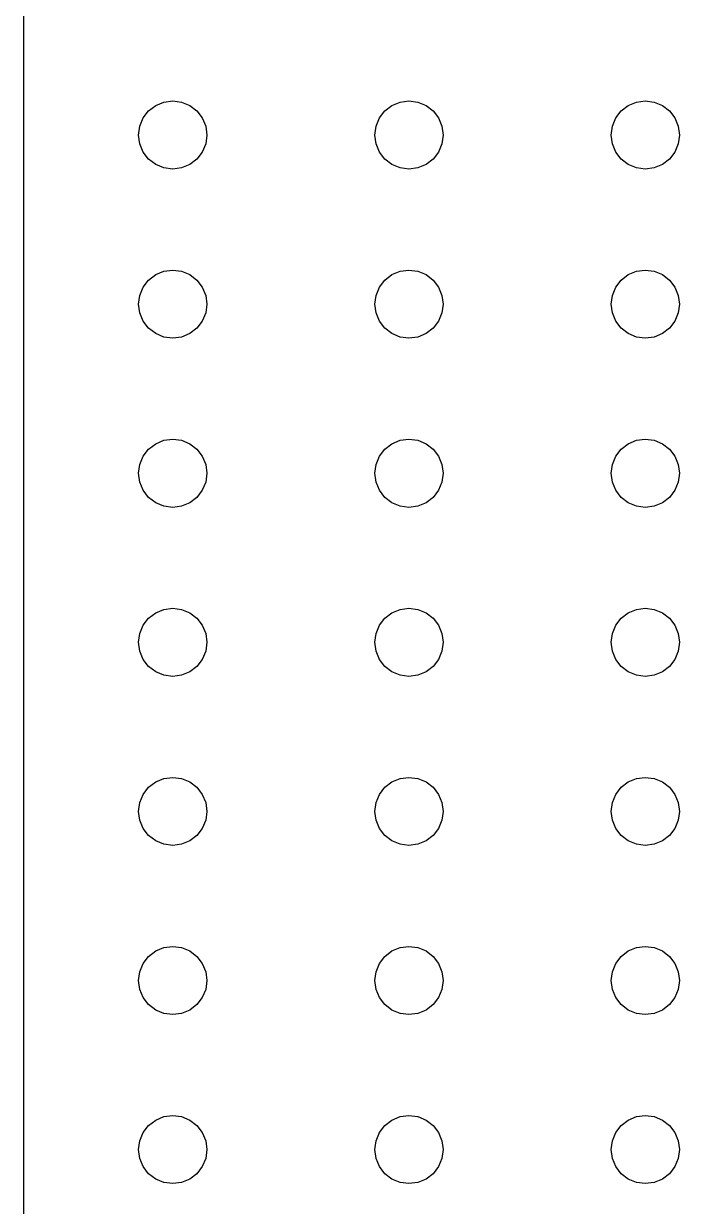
# Model space of a CAD drawing. Header units: millimetres. Extents: x 2562 to 7288, y 778 to 5635.
# Drawn here: x 5868.85 to 5874.62, y 1677.63 to 1688.04 of the extents above; entities that cross this region are included whole.
import ezdxf

# ---------------------------------------------------------------- set-up
doc = ezdxf.new("R2010")
doc.units = ezdxf.units.MM
doc.layers.add('0-gnl-gor3', color=252, linetype='Continuous')
doc.layers.add('2-tef-sabit', color=251, linetype='Continuous')

# ---------------------------------------------------------------- blocks, each defined once
blk = doc.blocks.new('ice well')
at = {"layer": '0-gnl-gor3'}
for p, q in [((62643.93, 6543.76), (62918.93, 6543.76)), ((62652.48, 6533.25), (62653.2, 6533.55)), ((62653.2, 6533.55), (62653.98, 6533.65)), ((62653.98, 6533.65), (62654.75, 6533.55)), ((62654.75, 6533.55), (62655.48, 6533.25)), ((62667.36, 6533.25), (62668.08, 6533.55)), ((62668.08, 6533.55), (62668.86, 6533.65)), ((62668.86, 6533.65), (62669.64, 6533.55)), ((62669.64, 6533.55), (62670.36, 6533.25)), ((62682.24, 6533.25), (62682.97, 6533.55)), ((62682.97, 6533.55), (62683.74, 6533.65)), ((62683.74, 6533.65), (62684.52, 6533.55)), ((62684.52, 6533.55), (62685.24, 6533.25)), ((62697.13, 6533.25), (62697.85, 6533.55)), ((62697.85, 6533.55), (62698.63, 6533.65)), ((62698.63, 6533.65), (62699.4, 6533.55)), ((62699.4, 6533.55), (62700.13, 6533.25)), ((62712.01, 6533.25), (62712.73, 6533.55)), ((62712.73, 6533.55), (62713.51, 6533.65)), ((62713.51, 6533.65), (62714.29, 6533.55)), ((62714.29, 6533.55), (62715.01, 6533.25)), ((62726.89, 6533.25), (62727.62, 6533.55)), ((62727.62, 6533.55), (62728.39, 6533.65)), ((62728.39, 6533.65), (62729.17, 6533.55)), ((62729.17, 6533.55), (62729.89, 6533.25)), ((62741.78, 6533.25), (62742.5, 6533.55)), ((62742.5, 6533.55), (62743.28, 6533.65)), ((62743.28, 6533.65), (62744.05, 6533.55)), ((62744.05, 6533.55), (62744.78, 6533.25)), ((62651.38, 6532.15), (62651.86, 6532.77)), ((62651.86, 6532.77), (62652.48, 6533.25)), ((62655.48, 6533.25), (62656.1, 6532.77)), ((62656.1, 6532.77), (62656.58, 6532.15)), ((62666.26, 6532.15), (62666.74, 6532.77)), ((62666.74, 6532.77), (62667.36, 6533.25)), ((62670.36, 6533.25), (62670.98, 6532.77)), ((62670.98, 6532.77), (62671.46, 6532.15)), ((62681.15, 6532.15), (62681.62, 6532.77)), ((62681.62, 6532.77), (62682.24, 6533.25)), ((62685.24, 6533.25), (62685.87, 6532.77)), ((62685.87, 6532.77), (62686.34, 6532.15)), ((62696.03, 6532.15), (62696.51, 6532.77)), ((62696.51, 6532.77), (62697.13, 6533.25)), ((62700.13, 6533.25), (62700.75, 6532.77)), ((62700.75, 6532.77), (62701.23, 6532.15)), ((62710.91, 6532.15), (62711.39, 6532.77)), ((62711.39, 6532.77), (62712.01, 6533.25)), ((62715.01, 6533.25), (62715.63, 6532.77)), ((62715.63, 6532.77), (62716.11, 6532.15)), ((62725.8, 6532.15), (62726.27, 6532.77)), ((62726.27, 6532.77), (62726.89, 6533.25)), ((62729.89, 6533.25), (62730.52, 6532.77)), ((62730.52, 6532.77), (62730.99, 6532.15)), ((62740.68, 6532.15), (62741.16, 6532.77)), ((62741.16, 6532.77), (62741.78, 6533.25)), ((62744.78, 6533.25), (62745.4, 6532.77)), ((62745.4, 6532.77), (62745.88, 6532.15)), ((62650.98, 6530.65), (62651.08, 6531.43)), ((62651.08, 6531.43), (62651.38, 6532.15)), ((62656.58, 6532.15), (62656.88, 6531.43)), ((62656.88, 6531.43), (62656.98, 6530.65)), ((62665.86, 6530.65), (62665.96, 6531.43)), ((62665.96, 6531.43), (62666.26, 6532.15)), ((62671.46, 6532.15), (62671.76, 6531.43)), ((62671.76, 6531.43), (62671.86, 6530.65)), ((62680.74, 6530.65), (62680.85, 6531.43)), ((62680.85, 6531.43), (62681.15, 6532.15)), ((62686.34, 6532.15), (62686.64, 6531.43)), ((62686.64, 6531.43), (62686.74, 6530.65)), ((62695.63, 6530.65), (62695.73, 6531.43)), ((62695.73, 6531.43), (62696.03, 6532.15)), ((62701.23, 6532.15), (62701.53, 6531.43)), ((62701.53, 6531.43), (62701.63, 6530.65)), ((62710.51, 6530.65), (62710.61, 6531.43)), ((62710.61, 6531.43), (62710.91, 6532.15)), ((62716.11, 6532.15), (62716.41, 6531.43)), ((62716.41, 6531.43), (62716.51, 6530.65)), ((62725.39, 6530.65), (62725.5, 6531.43)), ((62725.5, 6531.43), (62725.8, 6532.15)), ((62730.99, 6532.15), (62731.29, 6531.43)), ((62731.29, 6531.43), (62731.39, 6530.65)), ((62740.28, 6530.65), (62740.38, 6531.43)), ((62740.38, 6531.43), (62740.68, 6532.15)), ((62745.88, 6532.15), (62746.18, 6531.43)), ((62746.18, 6531.43), (62746.28, 6530.65)), ((62651.08, 6529.87), (62650.98, 6530.65)), ((62656.98, 6530.65), (62656.88, 6529.87)), ((62665.96, 6529.87), (62665.86, 6530.65)), ((62671.86, 6530.65), (62671.76, 6529.87)), ((62680.85, 6529.87), (62680.74, 6530.65)), ((62686.74, 6530.65), (62686.64, 6529.87)), ((62695.73, 6529.87), (62695.63, 6530.65)), ((62701.63, 6530.65), (62701.53, 6529.87)), ((62710.61, 6529.87), (62710.51, 6530.65)), ((62716.51, 6530.65), (62716.41, 6529.87)), ((62725.5, 6529.87), (62725.39, 6530.65)), ((62731.39, 6530.65), (62731.29, 6529.87)), ((62740.38, 6529.87), (62740.28, 6530.65)), ((62746.28, 6530.65), (62746.18, 6529.87)), ((62651.38, 6529.15), (62651.08, 6529.87)), ((62656.88, 6529.87), (62656.58, 6529.15)), ((62666.26, 6529.15), (62665.96, 6529.87)), ((62671.76, 6529.87), (62671.46, 6529.15)), ((62681.15, 6529.15), (62680.85, 6529.87)), ((62686.64, 6529.87), (62686.34, 6529.15)), ((62696.03, 6529.15), (62695.73, 6529.87)), ((62701.53, 6529.87), (62701.23, 6529.15)), ((62710.91, 6529.15), (62710.61, 6529.87)), ((62716.41, 6529.87), (62716.11, 6529.15)), ((62725.8, 6529.15), (62725.5, 6529.87)), ((62731.29, 6529.87), (62730.99, 6529.15)), ((62740.68, 6529.15), (62740.38, 6529.87)), ((62746.18, 6529.87), (62745.88, 6529.15)), ((62651.86, 6528.53), (62651.38, 6529.15)), ((62652.48, 6528.05), (62651.86, 6528.53)), ((62656.1, 6528.53), (62655.48, 6528.05)), ((62656.58, 6529.15), (62656.1, 6528.53)), ((62666.74, 6528.53), (62666.26, 6529.15)), ((62667.36, 6528.05), (62666.74, 6528.53)), ((62670.98, 6528.53), (62670.36, 6528.05)), ((62671.46, 6529.15), (62670.98, 6528.53)), ((62681.62, 6528.53), (62681.15, 6529.15)), ((62682.24, 6528.05), (62681.62, 6528.53)), ((62685.87, 6528.53), (62685.24, 6528.05)), ((62686.34, 6529.15), (62685.87, 6528.53)), ((62696.51, 6528.53), (62696.03, 6529.15)), ((62697.13, 6528.05), (62696.51, 6528.53)), ((62700.75, 6528.53), (62700.13, 6528.05)), ((62701.23, 6529.15), (62700.75, 6528.53)), ((62711.39, 6528.53), (62710.91, 6529.15)), ((62712.01, 6528.05), (62711.39, 6528.53)), ((62715.63, 6528.53), (62715.01, 6528.05)), ((62716.11, 6529.15), (62715.63, 6528.53)), ((62726.27, 6528.53), (62725.8, 6529.15)), ((62726.89, 6528.05), (62726.27, 6528.53)), ((62730.52, 6528.53), (62729.89, 6528.05)), ((62730.99, 6529.15), (62730.52, 6528.53)), ((62741.16, 6528.53), (62740.68, 6529.15)), ((62741.78, 6528.05), (62741.16, 6528.53)), ((62745.4, 6528.53), (62744.78, 6528.05)), ((62745.88, 6529.15), (62745.4, 6528.53)), ((62653.2, 6527.75), (62652.48, 6528.05)), ((62653.98, 6527.65), (62653.2, 6527.75)), ((62654.75, 6527.75), (62653.98, 6527.65)), ((62655.48, 6528.05), (62654.75, 6527.75)), ((62668.08, 6527.75), (62667.36, 6528.05)), ((62668.86, 6527.65), (62668.08, 6527.75)), ((62669.64, 6527.75), (62668.86, 6527.65)), ((62670.36, 6528.05), (62669.64, 6527.75)), ((62682.97, 6527.75), (62682.24, 6528.05)), ((62683.74, 6527.65), (62682.97, 6527.75)), ((62684.52, 6527.75), (62683.74, 6527.65)), ((62685.24, 6528.05), (62684.52, 6527.75)), ((62697.85, 6527.75), (62697.13, 6528.05)), ((62698.63, 6527.65), (62697.85, 6527.75)), ((62699.4, 6527.75), (62698.63, 6527.65)), ((62700.13, 6528.05), (62699.4, 6527.75)), ((62712.73, 6527.75), (62712.01, 6528.05)), ((62713.51, 6527.65), (62712.73, 6527.75)), ((62714.29, 6527.75), (62713.51, 6527.65)), ((62715.01, 6528.05), (62714.29, 6527.75)), ((62727.62, 6527.75), (62726.89, 6528.05)), ((62728.39, 6527.65), (62727.62, 6527.75)), ((62729.17, 6527.75), (62728.39, 6527.65)), ((62729.89, 6528.05), (62729.17, 6527.75)), ((62742.5, 6527.75), (62741.78, 6528.05)), ((62743.28, 6527.65), (62742.5, 6527.75)), ((62744.05, 6527.75), (62743.28, 6527.65)), ((62744.78, 6528.05), (62744.05, 6527.75)), ((62652.48, 6512.46), (62653.2, 6512.76)), ((62653.2, 6512.76), (62653.98, 6512.87)), ((62653.98, 6512.87), (62654.75, 6512.76)), ((62654.75, 6512.76), (62655.48, 6512.46)), ((62667.36, 6512.46), (62668.08, 6512.76)), ((62668.08, 6512.76), (62668.86, 6512.87)), ((62668.86, 6512.87), (62669.64, 6512.76)), ((62669.64, 6512.76), (62670.36, 6512.46)), ((62682.24, 6512.46), (62682.97, 6512.76)), ((62682.97, 6512.76), (62683.74, 6512.87)), ((62683.74, 6512.87), (62684.52, 6512.76)), ((62684.52, 6512.76), (62685.24, 6512.46)), ((62697.13, 6512.46), (62697.85, 6512.76)), ((62697.85, 6512.76), (62698.63, 6512.87)), ((62698.63, 6512.87), (62699.4, 6512.76)), ((62699.4, 6512.76), (62700.13, 6512.46)), ((62712.01, 6512.46), (62712.73, 6512.76)), ((62712.73, 6512.76), (62713.51, 6512.87)), ((62713.51, 6512.87), (62714.29, 6512.76)), ((62714.29, 6512.76), (62715.01, 6512.46)), ((62726.89, 6512.46), (62727.62, 6512.76)), ((62727.62, 6512.76), (62728.39, 6512.87)), ((62728.39, 6512.87), (62729.17, 6512.76)), ((62729.17, 6512.76), (62729.89, 6512.46)), ((62741.78, 6512.46), (62742.5, 6512.76)), ((62742.5, 6512.76), (62743.28, 6512.87)), ((62743.28, 6512.87), (62744.05, 6512.76)), ((62744.05, 6512.76), (62744.78, 6512.46)), ((62651.38, 6511.37), (62651.86, 6511.99)), ((62651.86, 6511.99), (62652.48, 6512.46)), ((62655.48, 6512.46), (62656.1, 6511.99)), ((62656.1, 6511.99), (62656.58, 6511.37)), ((62666.26, 6511.37), (62666.74, 6511.99)), ((62666.74, 6511.99), (62667.36, 6512.46)), ((62670.36, 6512.46), (62670.98, 6511.99)), ((62670.98, 6511.99), (62671.46, 6511.37)), ((62681.15, 6511.37), (62681.62, 6511.99)), ((62681.62, 6511.99), (62682.24, 6512.46)), ((62685.24, 6512.46), (62685.87, 6511.99)), ((62685.87, 6511.99), (62686.34, 6511.37)), ((62696.03, 6511.37), (62696.51, 6511.99)), ((62696.51, 6511.99), (62697.13, 6512.46)), ((62700.13, 6512.46), (62700.75, 6511.99)), ((62700.75, 6511.99), (62701.23, 6511.37)), ((62710.91, 6511.37), (62711.39, 6511.99)), ((62711.39, 6511.99), (62712.01, 6512.46)), ((62715.01, 6512.46), (62715.63, 6511.99)), ((62715.63, 6511.99), (62716.11, 6511.37)), ((62725.8, 6511.37), (62726.27, 6511.99)), ((62726.27, 6511.99), (62726.89, 6512.46)), ((62729.89, 6512.46), (62730.52, 6511.99)), ((62730.52, 6511.99), (62730.99, 6511.37)), ((62740.68, 6511.37), (62741.16, 6511.99)), ((62741.16, 6511.99), (62741.78, 6512.46)), ((62744.78, 6512.46), (62745.4, 6511.99)), ((62745.4, 6511.99), (62745.88, 6511.37)), ((62650.98, 6509.87), (62651.08, 6510.64)), ((62651.08, 6510.64), (62651.38, 6511.37)), ((62656.58, 6511.37), (62656.88, 6510.64)), ((62656.88, 6510.64), (62656.98, 6509.87)), ((62665.86, 6509.87), (62665.96, 6510.64)), ((62665.96, 6510.64), (62666.26, 6511.37)), ((62671.46, 6511.37), (62671.76, 6510.64)), ((62671.76, 6510.64), (62671.86, 6509.87)), ((62680.74, 6509.87), (62680.85, 6510.64)), ((62680.85, 6510.64), (62681.15, 6511.37)), ((62686.34, 6511.37), (62686.64, 6510.64)), ((62686.64, 6510.64), (62686.74, 6509.87)), ((62695.63, 6509.87), (62695.73, 6510.64)), ((62695.73, 6510.64), (62696.03, 6511.37)), ((62701.23, 6511.37), (62701.53, 6510.64)), ((62701.53, 6510.64), (62701.63, 6509.87)), ((62710.51, 6509.87), (62710.61, 6510.64)), ((62710.61, 6510.64), (62710.91, 6511.37)), ((62716.11, 6511.37), (62716.41, 6510.64)), ((62716.41, 6510.64), (62716.51, 6509.87)), ((62725.39, 6509.87), (62725.5, 6510.64)), ((62725.5, 6510.64), (62725.8, 6511.37)), ((62730.99, 6511.37), (62731.29, 6510.64)), ((62731.29, 6510.64), (62731.39, 6509.87)), ((62740.28, 6509.87), (62740.38, 6510.64)), ((62740.38, 6510.64), (62740.68, 6511.37)), ((62745.88, 6511.37), (62746.18, 6510.64)), ((62746.18, 6510.64), (62746.28, 6509.87)), ((62651.08, 6509.09), (62650.98, 6509.87)), ((62656.98, 6509.87), (62656.88, 6509.09)), ((62665.96, 6509.09), (62665.86, 6509.87)), ((62671.86, 6509.87), (62671.76, 6509.09)), ((62680.85, 6509.09), (62680.74, 6509.87)), ((62686.74, 6509.87), (62686.64, 6509.09)), ((62695.73, 6509.09), (62695.63, 6509.87)), ((62701.63, 6509.87), (62701.53, 6509.09)), ((62710.61, 6509.09), (62710.51, 6509.87)), ((62716.51, 6509.87), (62716.41, 6509.09)), ((62725.5, 6509.09), (62725.39, 6509.87)), ((62731.39, 6509.87), (62731.29, 6509.09)), ((62740.38, 6509.09), (62740.28, 6509.87)), ((62746.28, 6509.87), (62746.18, 6509.09)), ((62651.38, 6508.37), (62651.08, 6509.09)), ((62651.86, 6507.74), (62651.38, 6508.37)), ((62656.58, 6508.37), (62656.1, 6507.74)), ((62656.88, 6509.09), (62656.58, 6508.37)), ((62666.26, 6508.37), (62665.96, 6509.09)), ((62666.74, 6507.74), (62666.26, 6508.37)), ((62671.46, 6508.37), (62670.98, 6507.74)), ((62671.76, 6509.09), (62671.46, 6508.37)), ((62681.15, 6508.37), (62680.85, 6509.09)), ((62681.62, 6507.74), (62681.15, 6508.37)), ((62686.34, 6508.37), (62685.87, 6507.74)), ((62686.64, 6509.09), (62686.34, 6508.37)), ((62696.03, 6508.37), (62695.73, 6509.09)), ((62696.51, 6507.74), (62696.03, 6508.37)), ((62701.23, 6508.37), (62700.75, 6507.74)), ((62701.53, 6509.09), (62701.23, 6508.37)), ((62710.91, 6508.37), (62710.61, 6509.09)), ((62711.39, 6507.74), (62710.91, 6508.37)), ((62716.11, 6508.37), (62715.63, 6507.74)), ((62716.41, 6509.09), (62716.11, 6508.37)), ((62725.8, 6508.37), (62725.5, 6509.09)), ((62726.27, 6507.74), (62725.8, 6508.37)), ((62730.99, 6508.37), (62730.52, 6507.74)), ((62731.29, 6509.09), (62730.99, 6508.37)), ((62740.68, 6508.37), (62740.38, 6509.09)), ((62741.16, 6507.74), (62740.68, 6508.37)), ((62745.88, 6508.37), (62745.4, 6507.74)), ((62746.18, 6509.09), (62745.88, 6508.37)), ((62652.48, 6507.27), (62651.86, 6507.74)), ((62656.1, 6507.74), (62655.48, 6507.27)), ((62667.36, 6507.27), (62666.74, 6507.74)), ((62670.98, 6507.74), (62670.36, 6507.27)), ((62682.24, 6507.27), (62681.62, 6507.74)), ((62685.87, 6507.74), (62685.24, 6507.27)), ((62697.13, 6507.27), (62696.51, 6507.74)), ((62700.75, 6507.74), (62700.13, 6507.27)), ((62712.01, 6507.27), (62711.39, 6507.74)), ((62715.63, 6507.74), (62715.01, 6507.27)), ((62726.89, 6507.27), (62726.27, 6507.74)), ((62730.52, 6507.74), (62729.89, 6507.27)), ((62741.78, 6507.27), (62741.16, 6507.74)), ((62745.4, 6507.74), (62744.78, 6507.27)), ((62653.2, 6506.97), (62652.48, 6507.27)), ((62653.98, 6506.87), (62653.2, 6506.97)), ((62654.75, 6506.97), (62653.98, 6506.87)), ((62655.48, 6507.27), (62654.75, 6506.97)), ((62668.08, 6506.97), (62667.36, 6507.27)), ((62668.86, 6506.87), (62668.08, 6506.97)), ((62669.64, 6506.97), (62668.86, 6506.87)), ((62670.36, 6507.27), (62669.64, 6506.97)), ((62682.97, 6506.97), (62682.24, 6507.27)), ((62683.74, 6506.87), (62682.97, 6506.97)), ((62684.52, 6506.97), (62683.74, 6506.87)), ((62685.24, 6507.27), (62684.52, 6506.97)), ((62697.85, 6506.97), (62697.13, 6507.27)), ((62698.63, 6506.87), (62697.85, 6506.97)), ((62699.4, 6506.97), (62698.63, 6506.87)), ((62700.13, 6507.27), (62699.4, 6506.97)), ((62712.73, 6506.97), (62712.01, 6507.27)), ((62713.51, 6506.87), (62712.73, 6506.97)), ((62714.29, 6506.97), (62713.51, 6506.87)), ((62715.01, 6507.27), (62714.29, 6506.97)), ((62727.62, 6506.97), (62726.89, 6507.27)), ((62728.39, 6506.87), (62727.62, 6506.97)), ((62729.17, 6506.97), (62728.39, 6506.87)), ((62729.89, 6507.27), (62729.17, 6506.97)), ((62742.5, 6506.97), (62741.78, 6507.27)), ((62743.28, 6506.87), (62742.5, 6506.97)), ((62744.05, 6506.97), (62743.28, 6506.87)), ((62744.78, 6507.27), (62744.05, 6506.97)), ((62652.48, 6491.68), (62653.2, 6491.98)), ((62653.2, 6491.98), (62653.98, 6492.08)), ((62653.98, 6492.08), (62654.75, 6491.98)), ((62654.75, 6491.98), (62655.48, 6491.68)), ((62667.36, 6491.68), (62668.08, 6491.98)), ((62668.08, 6491.98), (62668.86, 6492.08)), ((62668.86, 6492.08), (62669.64, 6491.98)), ((62669.64, 6491.98), (62670.36, 6491.68)), ((62682.24, 6491.68), (62682.97, 6491.98)), ((62682.97, 6491.98), (62683.74, 6492.08)), ((62683.74, 6492.08), (62684.52, 6491.98)), ((62684.52, 6491.98), (62685.24, 6491.68)), ((62697.13, 6491.68), (62697.85, 6491.98)), ((62697.85, 6491.98), (62698.63, 6492.08)), ((62698.63, 6492.08), (62699.4, 6491.98)), ((62699.4, 6491.98), (62700.13, 6491.68)), ((62712.01, 6491.68), (62712.73, 6491.98)), ((62712.73, 6491.98), (62713.51, 6492.08)), ((62713.51, 6492.08), (62714.29, 6491.98)), ((62714.29, 6491.98), (62715.01, 6491.68)), ((62726.89, 6491.68), (62727.62, 6491.98)), ((62727.62, 6491.98), (62728.39, 6492.08)), ((62728.39, 6492.08), (62729.17, 6491.98)), ((62729.17, 6491.98), (62729.89, 6491.68)), ((62741.78, 6491.68), (62742.5, 6491.98)), ((62742.5, 6491.98), (62743.28, 6492.08)), ((62743.28, 6492.08), (62744.05, 6491.98)), ((62744.05, 6491.98), (62744.78, 6491.68)), ((62651.38, 6490.58), (62651.86, 6491.2)), ((62651.86, 6491.2), (62652.48, 6491.68)), ((62655.48, 6491.68), (62656.1, 6491.2)), ((62656.1, 6491.2), (62656.58, 6490.58)), ((62666.26, 6490.58), (62666.74, 6491.2)), ((62666.74, 6491.2), (62667.36, 6491.68)), ((62670.36, 6491.68), (62670.98, 6491.2)), ((62670.98, 6491.2), (62671.46, 6490.58)), ((62681.15, 6490.58), (62681.62, 6491.2)), ((62681.62, 6491.2), (62682.24, 6491.68)), ((62685.24, 6491.68), (62685.87, 6491.2)), ((62685.87, 6491.2), (62686.34, 6490.58)), ((62696.03, 6490.58), (62696.51, 6491.2)), ((62696.51, 6491.2), (62697.13, 6491.68)), ((62700.13, 6491.68), (62700.75, 6491.2)), ((62700.75, 6491.2), (62701.23, 6490.58)), ((62710.91, 6490.58), (62711.39, 6491.2)), ((62711.39, 6491.2), (62712.01, 6491.68)), ((62715.01, 6491.68), (62715.63, 6491.2)), ((62715.63, 6491.2), (62716.11, 6490.58)), ((62725.8, 6490.58), (62726.27, 6491.2)), ((62726.27, 6491.2), (62726.89, 6491.68)), ((62729.89, 6491.68), (62730.52, 6491.2)), ((62730.52, 6491.2), (62730.99, 6490.58)), ((62740.68, 6490.58), (62741.16, 6491.2)), ((62741.16, 6491.2), (62741.78, 6491.68)), ((62744.78, 6491.68), (62745.4, 6491.2)), ((62745.4, 6491.2), (62745.88, 6490.58)), ((62650.98, 6489.08), (62651.08, 6489.86)), ((62651.08, 6489.86), (62651.38, 6490.58)), ((62656.58, 6490.58), (62656.88, 6489.86)), ((62656.88, 6489.86), (62656.98, 6489.08)), ((62665.86, 6489.08), (62665.96, 6489.86)), ((62665.96, 6489.86), (62666.26, 6490.58)), ((62671.46, 6490.58), (62671.76, 6489.86)), ((62671.76, 6489.86), (62671.86, 6489.08)), ((62680.74, 6489.08), (62680.85, 6489.86)), ((62680.85, 6489.86), (62681.15, 6490.58)), ((62686.34, 6490.58), (62686.64, 6489.86)), ((62686.64, 6489.86), (62686.74, 6489.08)), ((62695.63, 6489.08), (62695.73, 6489.86)), ((62695.73, 6489.86), (62696.03, 6490.58)), ((62701.23, 6490.58), (62701.53, 6489.86)), ((62701.53, 6489.86), (62701.63, 6489.08)), ((62710.51, 6489.08), (62710.61, 6489.86)), ((62710.61, 6489.86), (62710.91, 6490.58)), ((62716.11, 6490.58), (62716.41, 6489.86)), ((62716.41, 6489.86), (62716.51, 6489.08)), ((62725.39, 6489.08), (62725.5, 6489.86)), ((62725.5, 6489.86), (62725.8, 6490.58)), ((62730.99, 6490.58), (62731.29, 6489.86)), ((62731.29, 6489.86), (62731.39, 6489.08)), ((62740.28, 6489.08), (62740.38, 6489.86)), ((62740.38, 6489.86), (62740.68, 6490.58)), ((62745.88, 6490.58), (62746.18, 6489.86)), ((62746.18, 6489.86), (62746.28, 6489.08)), ((62651.08, 6488.3), (62650.98, 6489.08)), ((62656.98, 6489.08), (62656.88, 6488.3)), ((62665.96, 6488.3), (62665.86, 6489.08)), ((62671.86, 6489.08), (62671.76, 6488.3)), ((62680.85, 6488.3), (62680.74, 6489.08)), ((62686.74, 6489.08), (62686.64, 6488.3)), ((62695.73, 6488.3), (62695.63, 6489.08)), ((62701.63, 6489.08), (62701.53, 6488.3)), ((62710.61, 6488.3), (62710.51, 6489.08)), ((62716.51, 6489.08), (62716.41, 6488.3)), ((62725.5, 6488.3), (62725.39, 6489.08)), ((62731.39, 6489.08), (62731.29, 6488.3)), ((62740.38, 6488.3), (62740.28, 6489.08)), ((62746.28, 6489.08), (62746.18, 6488.3)), ((62651.38, 6487.58), (62651.08, 6488.3)), ((62651.86, 6486.96), (62651.38, 6487.58)), ((62656.58, 6487.58), (62656.1, 6486.96)), ((62656.88, 6488.3), (62656.58, 6487.58)), ((62666.26, 6487.58), (62665.96, 6488.3)), ((62666.74, 6486.96), (62666.26, 6487.58)), ((62671.46, 6487.58), (62670.98, 6486.96)), ((62671.76, 6488.3), (62671.46, 6487.58)), ((62681.15, 6487.58), (62680.85, 6488.3)), ((62681.62, 6486.96), (62681.15, 6487.58)), ((62686.34, 6487.58), (62685.87, 6486.96)), ((62686.64, 6488.3), (62686.34, 6487.58)), ((62696.03, 6487.58), (62695.73, 6488.3)), ((62696.51, 6486.96), (62696.03, 6487.58)), ((62701.23, 6487.58), (62700.75, 6486.96)), ((62701.53, 6488.3), (62701.23, 6487.58)), ((62710.91, 6487.58), (62710.61, 6488.3)), ((62711.39, 6486.96), (62710.91, 6487.58)), ((62716.11, 6487.58), (62715.63, 6486.96)), ((62716.41, 6488.3), (62716.11, 6487.58)), ((62725.8, 6487.58), (62725.5, 6488.3)), ((62726.27, 6486.96), (62725.8, 6487.58)), ((62730.99, 6487.58), (62730.52, 6486.96)), ((62731.29, 6488.3), (62730.99, 6487.58)), ((62740.68, 6487.58), (62740.38, 6488.3)), ((62741.16, 6486.96), (62740.68, 6487.58)), ((62745.88, 6487.58), (62745.4, 6486.96)), ((62746.18, 6488.3), (62745.88, 6487.58)), ((62652.48, 6486.48), (62651.86, 6486.96)), ((62653.2, 6486.18), (62652.48, 6486.48)), ((62655.48, 6486.48), (62654.75, 6486.18)), ((62656.1, 6486.96), (62655.48, 6486.48)), ((62667.36, 6486.48), (62666.74, 6486.96)), ((62668.08, 6486.18), (62667.36, 6486.48)), ((62670.36, 6486.48), (62669.64, 6486.18)), ((62670.98, 6486.96), (62670.36, 6486.48)), ((62682.24, 6486.48), (62681.62, 6486.96)), ((62682.97, 6486.18), (62682.24, 6486.48)), ((62685.24, 6486.48), (62684.52, 6486.18)), ((62685.87, 6486.96), (62685.24, 6486.48)), ((62697.13, 6486.48), (62696.51, 6486.96)), ((62697.85, 6486.18), (62697.13, 6486.48)), ((62700.13, 6486.48), (62699.4, 6486.18)), ((62700.75, 6486.96), (62700.13, 6486.48)), ((62712.01, 6486.48), (62711.39, 6486.96)), ((62712.73, 6486.18), (62712.01, 6486.48)), ((62715.01, 6486.48), (62714.29, 6486.18)), ((62715.63, 6486.96), (62715.01, 6486.48)), ((62726.89, 6486.48), (62726.27, 6486.96)), ((62727.62, 6486.18), (62726.89, 6486.48)), ((62729.89, 6486.48), (62729.17, 6486.18)), ((62730.52, 6486.96), (62729.89, 6486.48)), ((62741.78, 6486.48), (62741.16, 6486.96)), ((62742.5, 6486.18), (62741.78, 6486.48)), ((62744.78, 6486.48), (62744.05, 6486.18)), ((62745.4, 6486.96), (62744.78, 6486.48)), ((62653.98, 6486.08), (62653.2, 6486.18)), ((62654.75, 6486.18), (62653.98, 6486.08)), ((62668.86, 6486.08), (62668.08, 6486.18)), ((62669.64, 6486.18), (62668.86, 6486.08)), ((62683.74, 6486.08), (62682.97, 6486.18)), ((62684.52, 6486.18), (62683.74, 6486.08)), ((62698.63, 6486.08), (62697.85, 6486.18)), ((62699.4, 6486.18), (62698.63, 6486.08)), ((62713.51, 6486.08), (62712.73, 6486.18)), ((62714.29, 6486.18), (62713.51, 6486.08)), ((62728.39, 6486.08), (62727.62, 6486.18)), ((62729.17, 6486.18), (62728.39, 6486.08)), ((62743.28, 6486.08), (62742.5, 6486.18)), ((62744.05, 6486.18), (62743.28, 6486.08))]:
    blk.add_line(p, q, dxfattribs=at)
blk = doc.blocks.new('DELIUNIT')
at = {"layer": '0-gnl-gor3', "xscale": 0.1, "yscale": 0.1, "zscale": 0.1, "rotation": 180}
blk.add_blockref('ice well', (6032.873, 639.376), dxfattribs=at)

msp = doc.modelspace()

# ---------------------------------------------------------------- block references
at = {"layer": '2-tef-sabit', "rotation": 270}
msp.add_blockref('DELIUNIT', (5883.854, 1445.602), dxfattribs=at)

doc.saveas('drawing.dxf')
